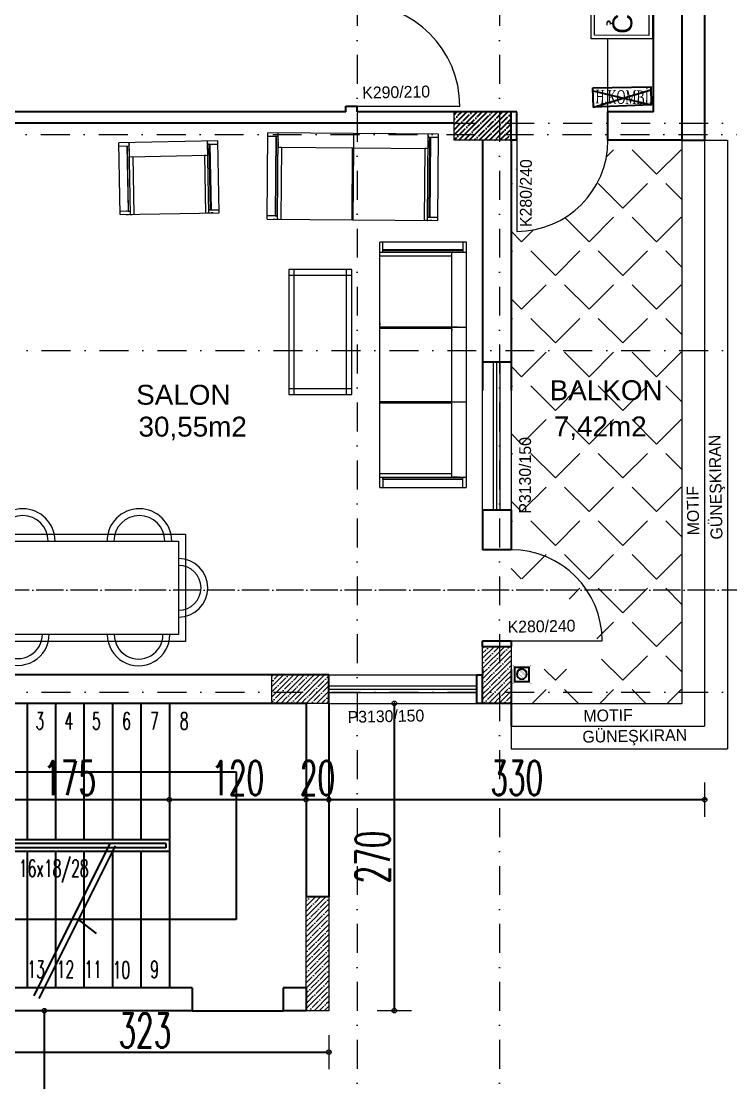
# Model space of a CAD drawing. Header units: millimetres. Extents: x -16104 to 67872, y -88009 to 12107.
# Drawn here: x 30625 to 31248, y 10157 to 11089 of the extents above; entities that cross this region are included whole.
import ezdxf

# ---------------------------------------------------------------- set-up
doc = ezdxf.new("R2010")
doc.units = ezdxf.units.MM
for name, pattern in [('ACAD_ISO04W100', [30, 24, -3, 0, -3]), ('ACAD_ISO07W100', [3, 0, -3]), ('DASHDOTX2', [50.8, 25.4, -12.7, 0, -12.7])]:
    doc.linetypes.add(name, pattern=pattern)
doc.layers.get('0').update_dxf_attribs({"color": 241})
for name, color, linetype, lineweight in [('AKS', 1, 'ACAD_ISO07W100', 5), ('akslar', 144, 'Continuous', 20), ('bacas', 11, 'Continuous', 5), ('balkon', 6, 'Continuous', 5), ('duvar', 123, 'Continuous', 25), ('emsal&kolon', 1, 'Continuous', 5), ('kapı', 3, 'Continuous', 5), ('kolon', 1, 'Continuous', 5), ('merdiven', 4, 'Continuous', 25), ('OLCU', 54, 'Continuous', 13), ('PASEMCON', 2, 'Continuous', 9), ('pencere', 5, 'Continuous', 5), ('POZ', 36, 'Continuous', 18), ('SıVA', 40, 'Continuous', 9), ('tefriş', 30, 'Continuous', 5), ('ÖLÇÜ', 252, 'Continuous', 20)]:
    doc.layers.add(name, color=color, linetype=linetype, lineweight=lineweight)
doc.styles.add('DIM', font='Txttw.shx', dxfattribs={"width": 0.6})
doc.styles.add('DIN', font='times.ttf', dxfattribs={"width": 0.6})
doc.styles.add('M2', font='stylu.ttf', dxfattribs={"height": 10})
doc.dimstyles.new('50', dxfattribs={"dimscale": 0, "dimtxt": 30, "dimasz": 1, "dimexe": 0, "dimexo": 2, "dimgap": 4, "dimtad": 1, "dimdec": 0, "dimzin": 0, "dimdsep": 46, "dimtxsty": 'DIM', "dimblk1": 'DOT', "dimblk2": 'DOT', "dimsah": 1, "dimcen": 1.5, "dimdle": 3, "dimse1": 1, "dimse2": 1, "dimclrd": 256, "dimclre": 9, "dimclrt": 256, "dimadec": 0, "dimazin": 0, "dimtfac": 0.24, "dimtdec": 0, "dimtix": 1, "dimtmove": 2, "dimatfit": 3, "dimldrblk": 'DOT', "dimfxl": 0, "dimtolj": 1, "dimtzin": 15, "dimarcsym": 0})
pattern_1 = [(45, (18012.7763, 0), (-4.490128, 4.490128), []), (45, (18017.2665, 0), (-4.490128, 4.490128), [7.9375, -1.5875, 0, -1.5875])]

# ---------------------------------------------------------------- blocks, each defined once
blk = doc.blocks.new('DOT')
for p, q in [((0, 15), (0, -15)), ((-2, 0), (0, 0)), ((2, 0), (0, 0))]:
    blk.add_line(p, q)
blk.add_circle((0, 0), 2)
blk = doc.blocks.new('*D2195')
at = {"layer": 'Defpoints', "color": 0, "transparency": 16777216}
for p in [(31044.93, 11825.04), (31054.93, 11790.04), (31044.93, 10742.83)]:
    blk.add_point(p, dxfattribs=at)
at = {"layer": 'OLCU', "lineweight": -2, "transparency": 16777216}
for p, q in [((31043.93, 11825.04), (31042.93, 11825.04)), ((31054.93, 11825.04), (31044.93, 11825.04)), ((31055.93, 11825.04), (31056.93, 11825.04))]:
    blk.add_line(p, q, dxfattribs=at)
blk.add_blockref('DOT', (31044.93, 11825.04), dxfattribs=at)
at = {"layer": 'OLCU', "lineweight": -2, "transparency": 16777216, "rotation": 180}
blk.add_blockref('DOT', (31054.93, 11825.04), dxfattribs=at)
at = {"layer": 'OLCU', "transparency": 16777216, "insert": (31049.93, 11844.04), "char_height": 30, "attachment_point": 5, "style": 'DIM'}
blk.add_mtext('\\A1;10', dxfattribs=at)
blk = doc.blocks.new('nb')
at = {"layer": 'tefriş'}
for points in [[(2093.6, -356.31), (2093.6, -292.09), (2039.78, -292.09), (2039.78, -356.31)], [(2090.6, -353.31), (2090.6, -295.09), (2042.78, -295.09), (2042.78, -353.31)]]:
    blk.add_lwpolyline(points, close=True, dxfattribs=at)
at = {"layer": 'tefriş', "insert": (2053.03, -347.96), "char_height": 17.5, "width": 1076.8413, "attachment_point": 9, "rotation": 270}
blk.add_mtext('{\\fArial|b0|i0|c162|p34;Ç.M.}', dxfattribs=at)
blk = doc.blocks.new('sec')
at = {"layer": 'bacas'}
for p, q in [((9731.12, -593.55), (9731.12, -669.3)), ((9731.12, -593.55), (9946.75, -593.55)), ((9731.12, -593.55), (9731.12, -669.3)), ((9740.12, -596.3), (9731.12, -596.3)), ((9740.12, -596.3), (9731.12, -596.3)), ((9736.37, -593.55), (9738.37, -593.55)), ((9736.37, -593.55), (9738.37, -593.55)), ((9737.12, -596.3), (9736.37, -596.3)), ((9737.12, -596.3), (9736.37, -596.3)), ((9738.12, -666.3), (9738.12, -596.3)), ((9738.12, -596.3), (9739.62, -596.3)), ((9738.12, -666.3), (9738.12, -596.3)), ((9738.12, -596.3), (9739.62, -596.3)), ((9738.37, -596.3), (9738.62, -596.3)), ((9738.37, -596.3), (9738.62, -596.3)), ((9738.62, -596.3), (9738.62, -666.3)), ((9738.62, -596.3), (9738.62, -666.3)), ((9739.62, -593.55), (9741.62, -593.55)), ((9739.62, -593.55), (9741.62, -593.55)), ((9740.12, -593.55), (9740.12, -669.3)), ((9740.37, -593.55), (9740.12, -593.55)), ((9740.12, -593.55), (9740.12, -669.3)), ((9740.37, -593.55), (9740.12, -593.55)), ((9743.12, -656.8), (9743.12, -593.55)), ((9743.12, -656.8), (9743.12, -593.55)), ((9797, -593.55), (9946.75, -593.55)), ((9805.56, -593.55), (9805.56, -656.8)), ((9805.56, -593.55), (9805.56, -656.8)), ((9806.12, -669.3), (9806.12, -593.55)), ((9806.12, -669.3), (9806.12, -593.55)), ((9806.62, -593.55), (9806.62, -656.8)), ((9806.62, -593.55), (9806.62, -656.8)), ((9872.37, -593.55), (9870.37, -593.55)), ((9872.37, -593.55), (9870.37, -593.55)), ((9871.18, -593.55), (9871.18, -656.8)), ((9871.62, -593.55), (9871.87, -593.55)), ((9871.62, -593.55), (9871.87, -593.55)), ((9871.87, -593.55), (9871.87, -669.3)), ((9872.25, -593.55), (9872.25, -656.8)), ((9875.62, -593.55), (9873.62, -593.55)), ((9875.62, -593.55), (9873.62, -593.55)), ((9934.26, -656.8), (9934.26, -593.55)), ((9937.75, -596.3), (9946.75, -596.3)), ((9937.75, -596.3), (9946.75, -596.3)), ((9937.83, -593.56), (9937.83, -669.31)), ((9939.33, -596.31), (9939.33, -666.31)), ((9939.33, -596.31), (9939.33, -666.31)), ((9939.83, -666.31), (9939.83, -596.31)), ((9939.83, -666.31), (9939.83, -596.31)), ((9946.83, -593.56), (9946.83, -669.31)), ((9946.83, -593.56), (9946.83, -669.31)), ((9740.12, -656.8), (9871.87, -656.8)), ((9740.12, -656.8), (9740.37, -656.8)), ((9740.12, -656.8), (9937.83, -656.8)), ((9740.12, -656.8), (9740.37, -656.8)), ((9740.12, -657.3), (9740.12, -657.05)), ((9740.12, -657.3), (9740.12, -657.05)), ((9740.12, -657.8), (9740.12, -657.55)), ((9740.12, -657.8), (9740.12, -657.55)), ((9740.12, -658.3), (9740.12, -658.05)), ((9740.12, -658.3), (9740.12, -658.05)), ((9740.12, -658.8), (9740.12, -658.55)), ((9740.12, -658.8), (9740.12, -658.55)), ((9740.12, -659.3), (9740.12, -659.05)), ((9740.12, -659.3), (9740.12, -659.05)), ((9740.12, -659.8), (9740.12, -659.55)), ((9740.12, -659.8), (9740.12, -659.55)), ((9740.12, -660.3), (9740.12, -660.05)), ((9740.12, -660.3), (9740.12, -660.05)), ((9740.12, -661.05), (9740.12, -660.55)), ((9740.12, -661.05), (9740.12, -660.55)), ((9740.12, -661.55), (9740.12, -661.3)), ((9740.12, -661.55), (9740.12, -661.3)), ((9740.12, -662.3), (9740.12, -662.05)), ((9740.12, -662.3), (9740.12, -662.05)), ((9741.62, -656.8), (9743.12, -656.8)), ((9741.62, -656.8), (9743.12, -656.8)), ((9870.37, -656.8), (9868.87, -656.8)), ((9870.37, -656.8), (9868.87, -656.8)), ((9871.87, -656.8), (9871.62, -656.8)), ((9871.87, -656.8), (9871.62, -656.8)), ((9871.87, -657.3), (9871.87, -657.05)), ((9871.87, -657.3), (9871.87, -657.05)), ((9871.87, -657.8), (9871.87, -657.55)), ((9871.87, -657.8), (9871.87, -657.55)), ((9871.87, -658.3), (9871.87, -658.05)), ((9871.87, -658.3), (9871.87, -658.05)), ((9871.87, -658.8), (9871.87, -658.55)), ((9871.87, -658.8), (9871.87, -658.55)), ((9871.87, -659.3), (9871.87, -659.05)), ((9871.87, -659.3), (9871.87, -659.05)), ((9871.87, -659.8), (9871.87, -659.55)), ((9871.87, -659.8), (9871.87, -659.55)), ((9871.87, -660.3), (9871.87, -660.05)), ((9871.87, -660.3), (9871.87, -660.05)), ((9871.87, -661.05), (9871.87, -660.55)), ((9871.87, -661.05), (9871.87, -660.55)), ((9871.87, -661.55), (9871.87, -661.3)), ((9871.87, -661.55), (9871.87, -661.3)), ((9871.87, -662.3), (9871.87, -662.05)), ((9871.87, -662.3), (9871.87, -662.05)), ((9731.12, -666.3), (9740.12, -666.3)), ((9731.12, -666.3), (9740.12, -666.3)), ((9946.83, -669.31), (9731.12, -669.3)), ((9740.12, -663.05), (9740.12, -662.8)), ((9740.12, -663.05), (9740.12, -662.8)), ((9740.12, -663.8), (9740.12, -663.55)), ((9740.12, -663.8), (9740.12, -663.55)), ((9740.12, -667.55), (9740.12, -667.3)), ((9740.12, -667.55), (9740.12, -667.3)), ((9740.12, -668.3), (9740.12, -668.05)), ((9740.12, -668.3), (9740.12, -668.05)), ((9946.83, -669.31), (9797.08, -669.31)), ((9871.87, -663.05), (9871.87, -662.8)), ((9871.87, -663.05), (9871.87, -662.8)), ((9871.87, -663.8), (9871.87, -663.55)), ((9871.87, -663.8), (9871.87, -663.55)), ((9871.87, -667.55), (9871.87, -667.3)), ((9871.87, -667.55), (9871.87, -667.3)), ((9871.87, -668.3), (9871.87, -668.05)), ((9871.87, -668.3), (9871.87, -668.05)), ((9946.83, -666.31), (9937.83, -666.31)), ((9946.83, -666.31), (9937.83, -666.31))]:
    blk.add_line(p, q, dxfattribs=at)
blk = doc.blocks.new('NEWBLOCK5')
at = {"layer": 'bacas'}
for p, q in [((1.4704, -0.1965), (0.3729, -0.1965)), ((0.3729, -0.1965), (0.3729, -0.749)), ((0.3729, -0.2465), (1.4704, -0.2465)), ((0.4229, -0.1965), (0.4229, -0.749)), ((1.4204, -0.1965), (1.4204, -0.749)), ((1.4704, -0.749), (1.4704, -0.1965)), ((1.4704, -0.7015), (0.3729, -0.7015)), ((0.3729, -0.749), (1.4704, -0.749))]:
    blk.add_line(p, q, dxfattribs=at)
blk = doc.blocks.new('NEWBLOCK4')
at = {"layer": 'bacas'}
for p, q in [((-0.8505, 0.5894), (-0.8505, 2.0869)), ((-0.093, 2.0869), (-0.8505, 2.0869)), ((-0.8205, 2.0869), (-0.8205, 1.9969)), ((-0.1205, 1.9969), (-0.1205, 2.0869)), ((-0.093, 2.0869), (-0.093, 0.5894)), ((-0.093, 1.9969), (-0.8505, 1.9969)), ((-0.8405, 1.9969), (-0.838, 1.9969)), ((-0.833, 1.9969), (-0.8305, 1.9969)), ((-0.8205, 2.0169), (-0.1205, 2.0169)), ((-0.1205, 2.0119), (-0.8205, 2.0119)), ((-0.7955, 1.9969), (-0.793, 1.9969)), ((-0.788, 1.9969), (-0.7855, 1.9969)), ((-0.7805, 1.9969), (-0.778, 1.9969)), ((-0.773, 1.9969), (-0.7705, 1.9969)), ((-0.768, 1.9969), (-0.763, 1.9969)), ((-0.7605, 1.9969), (-0.758, 1.9969)), ((-0.7555, 1.9969), (-0.753, 1.9969)), ((-0.7505, 1.9969), (-0.748, 1.9969)), ((-0.7455, 1.9969), (-0.743, 1.9969)), ((-0.7405, 1.9969), (-0.738, 1.9969)), ((-0.7355, 1.9969), (-0.733, 1.9969)), ((-0.7305, 1.9969), (-0.728, 1.9969)), ((-0.7255, 1.9969), (-0.7255, 0.6794)), ((-0.7255, 1.9969), (-0.7255, 1.9944)), ((-0.7255, 1.9819), (-0.7255, 1.9669)), ((-0.7255, 1.9669), (-0.093, 1.9669)), ((-0.1205, 2.0269), (-0.1205, 2.0344)), ((-0.1205, 2.0169), (-0.1205, 2.0019)), ((-0.1205, 2.0144), (-0.1205, 2.0119)), ((-0.093, 2.0344), (-0.093, 2.0144)), ((-0.093, 2.0019), (-0.093, 1.9819)), ((-0.093, 1.9944), (-0.093, 1.9969)), ((-0.8505, 1.3369), (-0.093, 1.3369)), ((-0.093, 1.3425), (-0.7255, 1.3425)), ((-0.093, 1.3319), (-0.7255, 1.3319)), ((-0.093, 0.6794), (-0.8505, 0.6794)), ((-0.8405, 0.6794), (-0.838, 0.6794)), ((-0.833, 0.6794), (-0.8305, 0.6794)), ((-0.8205, 0.5894), (-0.8205, 0.6794)), ((-0.1205, 0.6644), (-0.8205, 0.6644)), ((-0.8205, 0.6594), (-0.1205, 0.6594)), ((-0.7955, 0.6794), (-0.793, 0.6794)), ((-0.788, 0.6794), (-0.7855, 0.6794)), ((-0.7805, 0.6794), (-0.778, 0.6794)), ((-0.773, 0.6794), (-0.7705, 0.6794)), ((-0.768, 0.6794), (-0.763, 0.6794)), ((-0.7605, 0.6794), (-0.758, 0.6794)), ((-0.7555, 0.6794), (-0.753, 0.6794)), ((-0.7505, 0.6794), (-0.748, 0.6794)), ((-0.7455, 0.6794), (-0.743, 0.6794)), ((-0.7405, 0.6794), (-0.738, 0.6794)), ((-0.7355, 0.6794), (-0.733, 0.6794)), ((-0.7305, 0.6794), (-0.728, 0.6794)), ((-0.7255, 0.6944), (-0.7255, 0.7094)), ((-0.7255, 0.7094), (-0.093, 0.7094)), ((-0.7255, 0.6794), (-0.7255, 0.6819)), ((-0.1205, 0.6794), (-0.1205, 0.5894)), ((-0.1205, 0.6594), (-0.1205, 0.6744)), ((-0.1205, 0.6619), (-0.1205, 0.6644)), ((-0.093, 0.6744), (-0.093, 0.6944)), ((-0.093, 0.6819), (-0.093, 0.6794)), ((-0.093, 0.6419), (-0.093, 0.6619)), ((-0.093, 0.5894), (-0.8505, 0.5894)), ((-0.1205, 0.6494), (-0.1205, 0.6419))]:
    blk.add_line(p, q, dxfattribs=at)
blk = doc.blocks.new('tekli.')
at = {"layer": 'bacas'}
for p, q in [((43.44, 0), (-43.44, 0)), ((-43.44, 0), (-43.44, -63.16)), ((-38.19, 0), (-36.19, 0)), ((-34.94, 0), (-32.94, 0)), ((-34.19, 0), (-34.44, 0)), ((-34.44, 0), (-34.44, -63.16)), ((-31.44, -50.66), (-31.44, 0)), ((31.44, -50.66), (31.44, 0)), ((34.94, 0), (32.94, 0)), ((34.19, 0), (34.44, 0)), ((34.44, 0), (34.44, -63.16)), ((38.19, 0), (36.19, 0)), ((43.44, 0), (43.44, -63.16)), ((-34.44, -2.75), (-43.44, -2.75)), ((-37.44, -2.75), (-38.19, -2.75)), ((-36.44, -60.16), (-36.44, -2.75)), ((-36.44, -2.75), (-34.94, -2.75)), ((-36.19, -2.75), (-35.94, -2.75)), ((-35.94, -2.75), (-35.94, -60.16)), ((34.44, -2.75), (43.44, -2.75)), ((36.44, -2.75), (34.94, -2.75)), ((35.94, -2.75), (35.94, -60.16)), ((36.19, -2.75), (35.94, -2.75)), ((36.44, -60.16), (36.44, -2.75)), ((37.44, -2.75), (38.19, -2.75)), ((34.44, -50.66), (-34.44, -50.66)), ((-34.44, -50.66), (-34.19, -50.66)), ((-34.44, -51.16), (-34.44, -50.91)), ((-34.44, -51.66), (-34.44, -51.41)), ((-34.44, -52.16), (-34.44, -51.91)), ((-34.44, -52.66), (-34.44, -52.41)), ((-34.44, -53.16), (-34.44, -52.91)), ((-34.44, -53.66), (-34.44, -53.41)), ((-34.44, -54.16), (-34.44, -53.91)), ((-34.44, -54.91), (-34.44, -54.41)), ((-34.44, -55.41), (-34.44, -55.16)), ((-34.44, -56.16), (-34.44, -55.91)), ((-32.94, -50.66), (-31.44, -50.66)), ((32.94, -50.66), (31.44, -50.66)), ((34.44, -50.66), (34.19, -50.66)), ((34.44, -51.16), (34.44, -50.91)), ((34.44, -51.66), (34.44, -51.41)), ((34.44, -52.16), (34.44, -51.91)), ((34.44, -52.66), (34.44, -52.41)), ((34.44, -53.16), (34.44, -52.91)), ((34.44, -53.66), (34.44, -53.41)), ((34.44, -54.16), (34.44, -53.91)), ((34.44, -54.91), (34.44, -54.41)), ((34.44, -55.41), (34.44, -55.16)), ((34.44, -56.16), (34.44, -55.91)), ((-43.44, -60.16), (-34.44, -60.16)), ((-43.44, -63.16), (43.44, -63.16)), ((-34.44, -56.91), (-34.44, -56.66)), ((-34.44, -57.66), (-34.44, -57.41)), ((-34.44, -61.41), (-34.44, -61.16)), ((-34.44, -62.16), (-34.44, -61.91)), ((34.44, -56.91), (34.44, -56.66)), ((34.44, -57.66), (34.44, -57.41)), ((43.44, -60.16), (34.44, -60.16)), ((34.44, -61.41), (34.44, -61.16)), ((34.44, -62.16), (34.44, -61.91))]:
    blk.add_line(p, q, dxfattribs=at)
blk = doc.blocks.new('rb')
at = {"layer": 'tefriş'}
for points in [[(1548.4, 487.07), (1595.5, 487.07), (1595.5, 394.92), (1548.4, 394.92)], [(1551.4, 484.07), (1592.5, 484.07), (1592.5, 397.92), (1551.4, 397.92)]]:
    blk.add_lwpolyline(points, close=True, dxfattribs=at)
for centre, radius, start, end in [((1571.95, 484.07), 12.83, 0, 180), ((1571.95, 484.07), 9.83, 0, 180), ((1551.4, 466.84), 14.18, 90, 270), ((1551.4, 466.84), 11.18, 90, 270), ((1592.5, 466.49), 13.72, 270, 90), ((1592.5, 466.49), 10.72, 270, 90), ((1551.4, 415.62), 14.18, 90, 270), ((1551.4, 415.62), 11.18, 90, 270), ((1592.29, 413.54), 13.72, 270, 90), ((1592.29, 413.54), 10.72, 270, 90), ((1571.95, 397.92), 13.83, 180, 0), ((1571.95, 397.92), 10.83, 180, 0)]:
    blk.add_arc(centre, radius, start, end, dxfattribs=at)
blk = doc.blocks.new('*D2308')
at = {"layer": 'Defpoints', "color": 0, "transparency": 16777216}
for p in [(30579.93, 10405.48), (30754.93, 10405.48), (30754.93, 10405.48)]:
    blk.add_point(p, dxfattribs=at)
at = {"layer": 'OLCU', "lineweight": -2, "transparency": 16777216}
blk.add_line((30580.93, 10405.48), (30753.93, 10405.48), dxfattribs=at)
at = {"layer": 'OLCU', "lineweight": -2, "transparency": 16777216, "rotation": 180}
blk.add_blockref('DOT', (30579.93, 10405.48), dxfattribs=at)
at = {"layer": 'OLCU', "lineweight": -2, "transparency": 16777216}
blk.add_blockref('DOT', (30754.93, 10405.48), dxfattribs=at)
at = {"layer": 'OLCU', "transparency": 16777216, "insert": (30667.43, 10424.48), "char_height": 30, "attachment_point": 5, "style": 'DIM'}
blk.add_mtext('\\A1;175', dxfattribs=at)
blk = doc.blocks.new('*D2309')
at = {"layer": 'Defpoints', "color": 0, "transparency": 16777216}
for p in [(30754.93, 10405.48), (30874.93, 10405.48), (30874.93, 10405.48)]:
    blk.add_point(p, dxfattribs=at)
at = {"layer": 'OLCU', "lineweight": -2, "transparency": 16777216}
blk.add_line((30755.93, 10405.48), (30873.93, 10405.48), dxfattribs=at)
at = {"layer": 'OLCU', "lineweight": -2, "transparency": 16777216, "rotation": 180}
blk.add_blockref('DOT', (30754.93, 10405.48), dxfattribs=at)
at = {"layer": 'OLCU', "lineweight": -2, "transparency": 16777216}
blk.add_blockref('DOT', (30874.93, 10405.48), dxfattribs=at)
at = {"layer": 'OLCU', "transparency": 16777216, "insert": (30814.93, 10424.48), "char_height": 30, "attachment_point": 5, "style": 'DIM'}
blk.add_mtext('\\A1;120', dxfattribs=at)
blk = doc.blocks.new('*D2310')
at = {"layer": 'Defpoints', "color": 0, "transparency": 16777216}
for p in [(30874.93, 10405.48), (30894.93, 10405.48), (30894.93, 10405.48)]:
    blk.add_point(p, dxfattribs=at)
at = {"layer": 'OLCU', "lineweight": -2, "transparency": 16777216}
for p, q in [((30873.93, 10405.48), (30872.93, 10405.48)), ((30874.93, 10405.48), (30894.93, 10405.48)), ((30895.93, 10405.48), (30896.93, 10405.48))]:
    blk.add_line(p, q, dxfattribs=at)
blk.add_blockref('DOT', (30874.93, 10405.48), dxfattribs=at)
at = {"layer": 'OLCU', "lineweight": -2, "transparency": 16777216, "rotation": 180}
blk.add_blockref('DOT', (30894.93, 10405.48), dxfattribs=at)
at = {"layer": 'OLCU', "transparency": 16777216, "insert": (30884.93, 10424.48), "char_height": 30, "attachment_point": 5, "style": 'DIM'}
blk.add_mtext('\\A1;20', dxfattribs=at)
blk = doc.blocks.new('A$C412C2498')
at = {"color": 5, "const_width": 0.6}
for points in [[(3.6, 24.3), (0.2, 27)], [(23.8, 24.3), (27.3, 27)], [(3.6, 3), (0.2, 0.2)], [(23.8, 3), (27.3, 0.2)]]:
    blk.add_lwpolyline(points, dxfattribs=at)
at = {"color": 5}
blk.add_lwpolyline([(23.8, 24.3), (3.6, 24.3), (3.6, 3), (23.8, 3)], close=True, dxfattribs=at)
at = {"const_width": 0.1}
for points in [[(6.7, 12.2), (14.6, 20.2)], [(6.8, 14.5), (12.4, 20.1)], [(7.1, 10.4), (16.4, 19.7)], [(7.9, 9.1), (17.8, 19)], [(8.8, 8), (18.9, 18.1)], [(10, 7.1), (19.8, 16.9)], [(11.3, 6.4), (20.4, 15.6)], [(13, 6), (20.8, 13.8)], [(14.8, 6.1), (20.8, 12.1)], [(17.4, 7), (19.8, 9.4)]]:
    blk.add_lwpolyline(points, dxfattribs=at)
blk.add_circle((13.7, 13.1), 7.12)
blk = doc.blocks.new('A$C5E2C1EC0')
at = {"xscale": 0.6105719971092185, "yscale": 0.6105719971092185, "zscale": 0.6105719971092185}
blk.add_blockref('A$C412C2498', (0, 0), dxfattribs=at)
blk = doc.blocks.new('ae')
at = {"layer": 'duvar'}
for p, q in [((75773.51, -20952.17), (75824.86, -20963.16)), ((75774.14, -20966.63), (75824.26, -20949.94))]:
    blk.add_line(p, q, dxfattribs=at)
blk.add_lwpolyline([(75773.26, -20949.63), (75824.12, -20947.34), (75824.86, -20963.16), (75774.14, -20966.63)], close=True, dxfattribs=at)
at = {"layer": 'PASEMCON', "color": 7, "style": 'DIN', "width": 0.6}
blk.add_text('H.KOMBİ.', height=12.004, rotation=0.66441, dxfattribs=at).set_placement((75775.83, -20963.19))
blk = doc.blocks.new('*D2418')
at = {"layer": 'Defpoints', "color": 0, "transparency": 16777216}
for p in [(30894.93, 10405.48), (31224.93, 10405.48), (31224.93, 10405.48)]:
    blk.add_point(p, dxfattribs=at)
at = {"layer": 'OLCU', "lineweight": -2, "transparency": 16777216}
blk.add_line((30895.93, 10405.48), (31223.93, 10405.48), dxfattribs=at)
at = {"layer": 'OLCU', "lineweight": -2, "transparency": 16777216, "rotation": 180}
blk.add_blockref('DOT', (30894.93, 10405.48), dxfattribs=at)
at = {"layer": 'OLCU', "lineweight": -2, "transparency": 16777216}
blk.add_blockref('DOT', (31224.93, 10405.48), dxfattribs=at)
at = {"layer": 'OLCU', "transparency": 16777216, "insert": (31059.93, 10424.48), "char_height": 30, "attachment_point": 5, "style": 'DIM'}
blk.add_mtext('\\A1;330', dxfattribs=at)
blk = doc.blocks.new('*D2423')
at = {"layer": 'Defpoints', "color": 0, "transparency": 16777216}
for p in [(30571.93, 10220.04), (30894.93, 10220.04), (30894.93, 10183.66)]:
    blk.add_point(p, dxfattribs=at)
at = {"layer": 'OLCU', "lineweight": -2, "transparency": 16777216}
blk.add_line((30572.93, 10183.66), (30893.93, 10183.66), dxfattribs=at)
at = {"layer": 'OLCU', "lineweight": -2, "transparency": 16777216, "rotation": 180}
blk.add_blockref('DOT', (30571.93, 10183.66), dxfattribs=at)
at = {"layer": 'OLCU', "lineweight": -2, "transparency": 16777216}
blk.add_blockref('DOT', (30894.93, 10183.66), dxfattribs=at)
at = {"layer": 'OLCU', "transparency": 16777216, "insert": (30733.43, 10202.66), "char_height": 30, "attachment_point": 5, "style": 'DIM'}
blk.add_mtext('\\A1;323', dxfattribs=at)
blk = doc.blocks.new('*D2417')
at = {"layer": 'Defpoints', "color": 0, "transparency": 16777216}
for p in [(30919.93, 10490.04), (30894.93, 10220.04), (30952.37, 10220.04)]:
    blk.add_point(p, dxfattribs=at)
at = {"layer": 'OLCU', "lineweight": -2, "transparency": 16777216}
blk.add_line((30952.37, 10489.04), (30952.37, 10221.04), dxfattribs=at)
for p, rotation in [((30952.37, 10490.04), 90), ((30952.37, 10220.04), 270)]:
    blk.add_blockref('DOT', p, dxfattribs=dict(at, rotation=rotation))
at = {"layer": 'OLCU', "transparency": 16777216, "insert": (30933.37, 10355.04), "char_height": 30, "attachment_point": 5, "rotation": 90, "style": 'DIM'}
blk.add_mtext('\\A1;270', dxfattribs=at)
blk = doc.blocks.new('*D2421')
at = {"layer": 'Defpoints', "color": 0, "transparency": 16777216}
for p in [(30571.93, 10220.04), (30645.2, 10220.04), (30571.93, 9465.54)]:
    blk.add_point(p, dxfattribs=at)
at = {"layer": 'OLCU', "lineweight": -2, "transparency": 16777216}
blk.add_line((30645.2, 9466.54), (30645.2, 10219.04), dxfattribs=at)
for p, rotation in [((30645.2, 10220.04), 90), ((30645.2, 9465.54), 270)]:
    blk.add_blockref('DOT', p, dxfattribs=dict(at, rotation=rotation))
at = {"layer": 'OLCU', "transparency": 16777216, "insert": (30626.2, 9842.79), "char_height": 30, "attachment_point": 5, "rotation": 90, "style": 'DIM'}
blk.add_mtext('\\A1;755', dxfattribs=at)

msp = doc.modelspace()

# ---------------------------------------------------------------- hatches: boundary and pattern name
h = msp.add_hatch()
h.set_pattern_fill('ANSI35,_O', color=256)
h.set_pattern_definition(pattern_1)
h.paths.add_polyline_path([(31044.93, 11009.73), (31004.93, 11009.73), (31004.93, 10999.73), (31044.93, 10999.73)])
h.paths.add_polyline_path([(31054.93, 11009.73), (31044.93, 11009.73), (31044.93, 10999.73), (31054.93, 10999.73)])
h.paths.add_polyline_path([(31054.93, 10999.73), (31044.93, 10999.73), (31044.93, 10984.73), (31054.93, 10984.73)])
h.paths.add_polyline_path([(31044.93, 10999.73), (31004.93, 10999.73), (31004.93, 10984.73), (31044.93, 10984.73)])
at = {"layer": 'kolon'}
h = msp.add_hatch(dxfattribs=at)
h.set_pattern_fill('ANSI35,_O', color=256)
h.set_pattern_definition(pattern_1)
h.paths.add_polyline_path([(31044.93, 10540.04), (31029.93, 10540.04), (31029.93, 10500.04), (31044.93, 10500.04)])
h.paths.add_polyline_path([(31054.93, 10540.04), (31044.93, 10540.04), (31044.93, 10500.04), (31054.93, 10500.04)])
h.paths.add_polyline_path([(31044.93, 10500.04), (31044.93, 10490.04), (31054.93, 10490.04), (31054.93, 10500.04)])
h.paths.add_polyline_path([(31029.93, 10500.04), (31029.93, 10490.04), (31044.93, 10490.04), (31044.93, 10500.04)])
h = msp.add_hatch(dxfattribs=at)
h.set_pattern_fill('ANSI35,_O', color=256)
h.set_pattern_definition([(45, (21615.3316, 1e-10), (-4.490128, 4.490128), []), (45, (21619.822, 1e-10), (-4.490128, 4.490128), [7.9375, -1.5875, 0, -1.5875])])
h.paths.add_polyline_path([(30844.93, 10515.04), (30844.93, 10500.04), (30884.93, 10500.04), (30884.93, 10515.04)])
h.paths.add_polyline_path([(30844.93, 10500.04), (30844.93, 10490.04), (30884.93, 10490.04), (30884.93, 10500.04)])
h.paths.add_polyline_path([(30884.93, 10500.04), (30884.93, 10490.04), (30894.93, 10490.04), (30894.93, 10500.04)])
h.paths.add_polyline_path([(30884.93, 10515.04), (30884.93, 10500.04), (30894.93, 10500.04), (30894.93, 10515.04)])
h = msp.add_hatch(dxfattribs=at)
h.set_pattern_fill('ANSI35,_O', color=256)
h.set_pattern_definition(pattern_1)
h.paths.add_polyline_path([(30894.93, 10320.04), (30874.93, 10320.04), (30874.93, 10220.04), (30894.93, 10220.04)])
at = {"layer": 'ÖLÇÜ'}
h = msp.add_hatch(dxfattribs=at)
h.set_pattern_fill('ANGLE,_O', color=256, scale=6, angle=45)
h.set_pattern_definition([(45, (14409.383, 17059.605), (-29.63485, 29.63485), [30.48, -11.43]), (135, (14409.383, 17059.605), (-29.63485, -29.63485), [30.48, -11.43])])
h.paths.add_polyline_path([(31204.93, 10984.73), (31139.93, 10984.73, -0.079624), (31135.92, 10959.73), (31204.93, 10959.73)])
h.paths.add_polyline_path([(31204.93, 10959.73), (31135.92, 10959.73, -0.323907), (31059.93, 10904.73), (31059.93, 10959.73), (31054.93, 10959.73), (31054.93, 10780.04), (31204.93, 10780.04)])
h.paths.add_polyline_path([(31204.93, 10780.04), (31054.93, 10780.04), (31054.93, 10765.04), (31054.93, 10635.04), (31054.93, 10600.04, -0.131404), (31094.86, 10589.37), (31204.93, 10589.37)])
h.paths.add_polyline_path([(31204.93, 10589.37), (31094.86, 10589.37, -0.268211), (31134.93, 10520.04), (31054.93, 10520.04), (31054.93, 10500.04), (31204.93, 10500.04)])
h.paths.add_polyline_path([(31204.93, 10500.04), (31054.93, 10500.04), (31054.93, 10490.04), (31204.93, 10490.04)])
h.paths.add_polyline_path([(31076.64, 10653.71), (31076.9, 10744.21), (31059.13, 10744.26), (31058.87, 10653.76)], flags=24)
h.paths.add_polyline_path([(31088.09, 10746.77), (31175.94, 10746.77), (31175.94, 10716.99), (31088.09, 10716.99)], flags=24)
h.paths.add_polyline_path([(31088.26, 10778.66), (31192.4, 10778.66), (31192.4, 10751.8), (31088.26, 10751.8)], flags=24)

# ---------------------------------------------------------------- linework, layer by layer
for p, q in [((31029.93, 10540.04), (31029.93, 10545.04)), ((31054.93, 10545.04), (31054.93, 10540.04)), ((31029.93, 10490.04), (31029.93, 10515.04)), ((30874.93, 10240.04), (30874.93, 10220.04)), ((30774.93, 10220.04), (30854.93, 10220.04))]:
    msp.add_line(p, q)
at = {"layer": 'AKS', "color": 1, "linetype": 'ACAD_ISO04W100'}
msp.add_line((31324.11, 10589.37), (28715.76, 10589.37), dxfattribs=at)
at = {"layer": 'akslar', "linetype": 'DASHDOTX2'}
for p, q in [((30919.93, 11925.04), (30919.93, 9115.54)), ((31044.93, 11925.04), (31044.93, 9115.54)), ((28504.93, 10999.73), (31554.93, 10999.73)), ((29929.43, 10989.73), (31554.93, 10989.73)), ((28504.93, 10800.04), (31554.93, 10800.04)), ((28504.93, 10500.04), (31554.93, 10500.04))]:
    msp.add_line(p, q, dxfattribs=at)
at = {"layer": 'balkon'}
for p, q in [((31204.93, 10984.73), (31204.93, 10490.04)), ((31224.93, 10984.73), (31224.93, 10470.04)), ((31224.93, 10984.73), (31244.93, 10984.73)), ((31244.93, 10984.73), (31244.93, 10450.04)), ((31054.93, 10490.04), (31204.93, 10490.04)), ((31054.93, 10470.04), (31224.93, 10470.04)), ((31054.93, 10470.04), (31054.93, 10450.04)), ((31054.93, 10450.04), (31244.93, 10450.04))]:
    msp.add_line(p, q, dxfattribs=at)
at = {"layer": 'duvar'}
for p, q in [((31179.93, 11009.73), (31179.93, 11139.89)), ((31204.93, 11139.89), (31204.93, 10984.73)), ((31224.93, 11139.89), (31224.93, 10984.73)), ((30909.93, 11009.73), (30909.93, 11014.73)), ((30909.93, 11014.73), (30919.93, 11014.73)), ((30919.93, 11009.73), (30919.93, 11014.73)), ((30909.93, 11009.73), (30519.93, 11009.73)), ((31059.93, 11009.73), (30919.93, 11009.73)), ((31054.93, 10984.73), (31054.93, 11009.73)), ((31059.93, 10984.73), (31059.93, 11009.73)), ((31179.93, 11009.73), (31139.93, 11009.73)), ((31139.93, 10984.73), (31139.93, 11009.73)), ((31004.93, 10999.73), (30519.93, 10999.73)), ((31029.93, 10984.73), (31029.93, 10765.04)), ((31054.93, 10984.73), (31054.93, 10765.04)), ((31059.93, 10984.73), (31054.93, 10984.73)), ((31059.93, 10984.73), (31054.93, 10984.73)), ((31204.93, 10984.73), (31139.93, 10984.73)), ((31204.93, 10984.73), (31139.93, 10984.73)), ((31204.93, 10984.73), (31224.93, 10984.73)), ((31029.93, 10790.04), (31054.93, 10790.04)), ((31029.93, 10660.04), (31029.93, 10625.04)), ((31029.93, 10660.04), (31054.93, 10660.04)), ((31054.93, 10660.04), (31054.93, 10625.04)), ((31029.93, 10635.04), (31029.93, 10625.04)), ((31054.93, 10635.04), (31054.93, 10625.04)), ((31054.93, 10625.04), (31029.93, 10625.04)), ((31029.93, 10545.04), (31054.93, 10545.04)), ((31029.93, 10540.04), (31054.93, 10540.04)), ((31029.93, 10520.04), (31029.93, 10515.04)), ((31054.93, 10520.04), (31054.93, 10490.04)), ((30894.93, 10515.04), (30429.93, 10515.04)), ((30894.93, 10490.04), (30894.93, 10515.04)), ((31024.93, 10515.04), (31029.93, 10515.04)), ((31024.93, 10490.04), (31024.93, 10515.04)), ((30874.93, 10490.04), (30446.93, 10490.04)), ((30874.93, 10490.04), (30874.93, 10320.04)), ((30894.93, 10490.04), (30894.93, 10320.04)), ((31029.93, 10490.04), (31024.93, 10490.04)), ((31054.93, 10490.04), (31029.93, 10490.04)), ((31054.93, 10490.04), (31054.93, 10470.04)), ((30579.93, 10430.04), (30813.61, 10430.04)), ((30813.61, 10430.04), (30813.61, 10300.04)), ((30702.76, 10367.07), (30635.93, 10233.09)), ((30707.24, 10364.84), (30640.4, 10230.86)), ((30894.93, 10320.04), (30874.93, 10320.04)), ((30813.61, 10300.04), (30579.93, 10300.04)), ((30674.91, 10300.04), (30690.58, 10287.77)), ((30774.93, 10240.04), (30459.93, 10240.04)), ((30774.93, 10240.04), (30774.93, 10220.04)), ((30874.93, 10240.04), (30854.93, 10240.04)), ((30854.93, 10240.04), (30854.93, 10220.04)), ((30774.93, 10220.04), (30571.93, 10220.04)), ((30774.93, 10220.04), (30571.93, 10220.04)), ((30874.93, 10220.04), (30854.93, 10220.04)), ((30874.93, 10220.04), (30854.93, 10220.04))]:
    msp.add_line(p, q, dxfattribs=at)
at = {"layer": 'emsal&kolon'}
for points in [[(31004.93, 10984.73), (31004.93, 11009.73), (31054.93, 11009.73), (31054.93, 10984.73), (31004.93, 10984.73)], [(31054.93, 10490.04), (31029.93, 10490.04), (31029.93, 10540.04), (31054.93, 10540.04), (31054.93, 10490.04)], [(30844.93, 10490.04), (30844.93, 10515.04), (30894.93, 10515.04), (30894.93, 10490.04), (30844.93, 10490.04)], [(30874.93, 10320.04), (30894.93, 10320.04), (30894.93, 10220.04), (30874.93, 10220.04), (30874.93, 10320.04)]]:
    msp.add_lwpolyline(points, dxfattribs=at)
at = {"layer": 'kapı'}
for p, q in [((30919.93, 11014.73), (31009.93, 11014.73)), ((31059.93, 10984.73), (31059.93, 10904.73)), ((31054.93, 10545.04), (31134.93, 10545.04))]:
    msp.add_line(p, q, dxfattribs=at)
for centre, radius, start, end in [((30919.93, 11014.73), 90, 0, 90), ((31059.93, 10984.73), 80, 270, 0), ((31054.93, 10545.04), 80, 0, 90)]:
    msp.add_arc(centre, radius, start, end, dxfattribs=at)
at = {"layer": 'merdiven'}
for p, q in [((30629.93, 10490.04), (30629.93, 10370.04)), ((30654.93, 10490.04), (30654.93, 10370.04)), ((30679.93, 10490.04), (30679.93, 10370.04)), ((30704.93, 10490.04), (30704.93, 10370.04)), ((30729.93, 10490.04), (30729.93, 10370.04)), ((30754.93, 10490.04), (30754.93, 10240.04)), ((30754.93, 10370.04), (30579.93, 10370.04)), ((30751.93, 10367.04), (30582.93, 10367.04)), ((30751.93, 10363.04), (30582.93, 10363.04)), ((30751.93, 10367.04), (30751.93, 10363.04)), ((30754.93, 10360.04), (30579.93, 10360.04)), ((30629.93, 10360.04), (30629.93, 10240.04)), ((30654.93, 10360.04), (30654.93, 10240.04)), ((30679.93, 10360.04), (30679.93, 10240.04)), ((30704.93, 10360.04), (30704.93, 10240.04)), ((30729.93, 10360.04), (30729.93, 10240.04))]:
    msp.add_line(p, q, dxfattribs=at)
at = {"layer": 'pencere'}
for p, q in [((31029.93, 10660.04), (31029.93, 10790.04)), ((31039.43, 10660.04), (31039.43, 10790.04)), ((31042.43, 10660.04), (31042.43, 10790.04)), ((31045.43, 10660.04), (31045.43, 10790.04)), ((31054.93, 10790.04), (31054.93, 10660.04)), ((31029.93, 10635.04), (31029.93, 10765.04)), ((31054.93, 10765.04), (31054.93, 10635.04)), ((30894.93, 10515.04), (31024.93, 10515.04)), ((30894.93, 10505.54), (31024.93, 10505.54)), ((30894.93, 10502.54), (31024.93, 10502.54)), ((30894.93, 10499.54), (31024.93, 10499.54)), ((30894.93, 10490.04), (31024.93, 10490.04))]:
    msp.add_line(p, q, dxfattribs=at)
at = {"layer": 'ÖLÇÜ'}
msp.add_line((31139.93, 11009.73), (31140.04, 11073.98), dxfattribs=at)

# ---------------------------------------------------------------- block references
at = {"ltscale": 50, "xscale": -1, "rotation": 180}
msp.add_blockref('A$C5E2C1EC0', (31056, 10523.76), dxfattribs=at)
at = {"layer": 'duvar', "rotation": 90}
msp.add_blockref('sec', (30346.15, 948.64), dxfattribs=at)
at = {"layer": 'pencere', "xscale": -1, "rotation": 179.8998813757557}
msp.add_blockref('nb', (29084.9, 10785.48), dxfattribs=at)
at = {"layer": 'pencere', "xscale": 2, "yscale": 2, "zscale": 2, "rotation": 270}
msp.add_blockref('rb', (29794.89, 13735.46), dxfattribs=at)
at = {"layer": 'SıVA', "rotation": 358.4194354776591}
msp.add_blockref('ae', (-44039.79, 34062.44), dxfattribs=at)
at = {"layer": 'tefriş', "yscale": 100, "zscale": 100}
for name, p, xscale, rotation in [('NEWBLOCK4', (31049.48, 10904.54), -99.99999999999761, 89.5214883701798), ('NEWBLOCK5', (30934.69, 10908.38), 100, 270)]:
    msp.add_blockref(name, p, dxfattribs=dict(at, xscale=xscale, rotation=rotation))
at = {"layer": 'tefriş', "rotation": 181.0149228041532}
msp.add_blockref('tekli.', (30755.08, 10920.28), dxfattribs=at)

# ---------------------------------------------------------------- texts
at = {"layer": 'emsal&kolon', "char_height": 17.5, "width": 1076.8413}
for s, insert, attachment_point in [('{\\fArial|b0|i0|c162|p34;BALKON}', (31188.02, 10756.17), 9), ('{\\fArial|b0|i0|c162|p34;SALON}', (30808.64, 10752.19), 9), ('{\\fArial|b0|i0|c162|p34;30,55m2}', (30727.82, 10721.17), 7), ('{\\fArial|b0|i0|c162|p34;7,42m2}', (31092.47, 10721.36), 7)]:
    msp.add_mtext(s, dxfattribs=dict(at, insert=insert, attachment_point=attachment_point))
at = {"layer": 'OLCU', "char_height": 15, "attachment_point": 5, "style": 'DIM'}
for s, insert in [('\\A1;3', (30641.19, 10474.62)), ('\\A1;4', (30666.65, 10474.62)), ('\\A1;5', (30690.8, 10474.62)), ('\\A1;6', (30717.33, 10474.62)), ('\\A1;7', (30741.78, 10474.62)), ('\\A1;8', (30767.88, 10474.62)), ('\\A1;16x18/28', (30653.38, 10342.59)), ('\\A1;13', (30637.84, 10256.32)), ('\\A1;12', (30663.63, 10256.32)), ('\\A1;11', (30687.99, 10256.32)), ('\\A1;10', (30712.75, 10255.88)), ('\\A1;9', (30741.95, 10256.32))]:
    msp.add_mtext(s, dxfattribs=dict(at, insert=insert))
at = {"layer": 'POZ', "style": 'M2', "flags": 4}
for tag, p, rotation in [('K290/210', (30924.37, 11021.3), 1.13919), ('K280/240', (31073.05, 10908.56), 89.83596), ('P3130/150', (31072.32, 10656.69), 89.83596), ('GÜNEŞKIRAN', (31240.62, 10634.13), 91.13919), ('MOTIF', (31220.25, 10637.86), 91.13919), ('K280/240', (31052.05, 10552.03), 1.13919), ('P3130/150', (30911.54, 10472.9), 1.13919), ('MOTIF', (31118.61, 10473.88), 1.13919), ('GÜNEŞKIRAN', (31117.68, 10455.45), 1.13919)]:
    msp.add_attdef(tag, p, 'K1 80/210', height=10.4, rotation=rotation, dxfattribs=at)

# ---------------------------------------------------------------- dimensions: what is measured, and where the dimension line sits
at = {"layer": 'OLCU'}
for base, p1, p2, picture, middle in [((31044.93, 11825.04), (31054.93, 11790.04), (31044.93, 10742.83), '*D2195', (31049.93, 11844.04)), ((30754.93, 10405.48), (30579.93, 10405.48), (30754.93, 10405.48), '*D2308', (30667.43, 10424.48)), ((30874.93, 10405.48), (30754.93, 10405.48), (30874.93, 10405.48), '*D2309', (30814.93, 10424.48)), ((30894.93, 10405.48), (30874.93, 10405.48), (30894.93, 10405.48), '*D2310', (30884.93, 10424.48)), ((31224.93, 10405.48), (30894.93, 10405.48), (31224.93, 10405.48), '*D2418', (31059.93, 10424.48)), ((30894.93, 10183.66), (30571.93, 10220.04), (30894.93, 10220.04), '*D2423', (30733.43, 10202.66))]:
    dim = msp.add_linear_dim(base=base, p1=p1, p2=p2, dimstyle='50', override={"dimscale": 1}, dxfattribs=at)
    dim.commit()
    dim.dimension.update_dxf_attribs({"geometry": picture, "text_midpoint": middle})
for base, p1, p2, picture, middle in [((30952.37, 10220.04), (30919.93, 10490.04), (30894.93, 10220.04), '*D2417', (30933.37, 10355.04)), ((30645.20361555, 10220.04463968), (30571.92750704, 9465.54463968), (30571.92750704, 10220.04463968), '*D2421', (30626.20361555, 9842.79463968))]:
    dim = msp.add_linear_dim(base=base, p1=p1, p2=p2, angle=90, dimstyle='50', override={"dimscale": 1}, dxfattribs=at)
    dim.commit()
    dim.dimension.update_dxf_attribs({"geometry": picture, "text_midpoint": middle})

doc.saveas('drawing.dxf')
